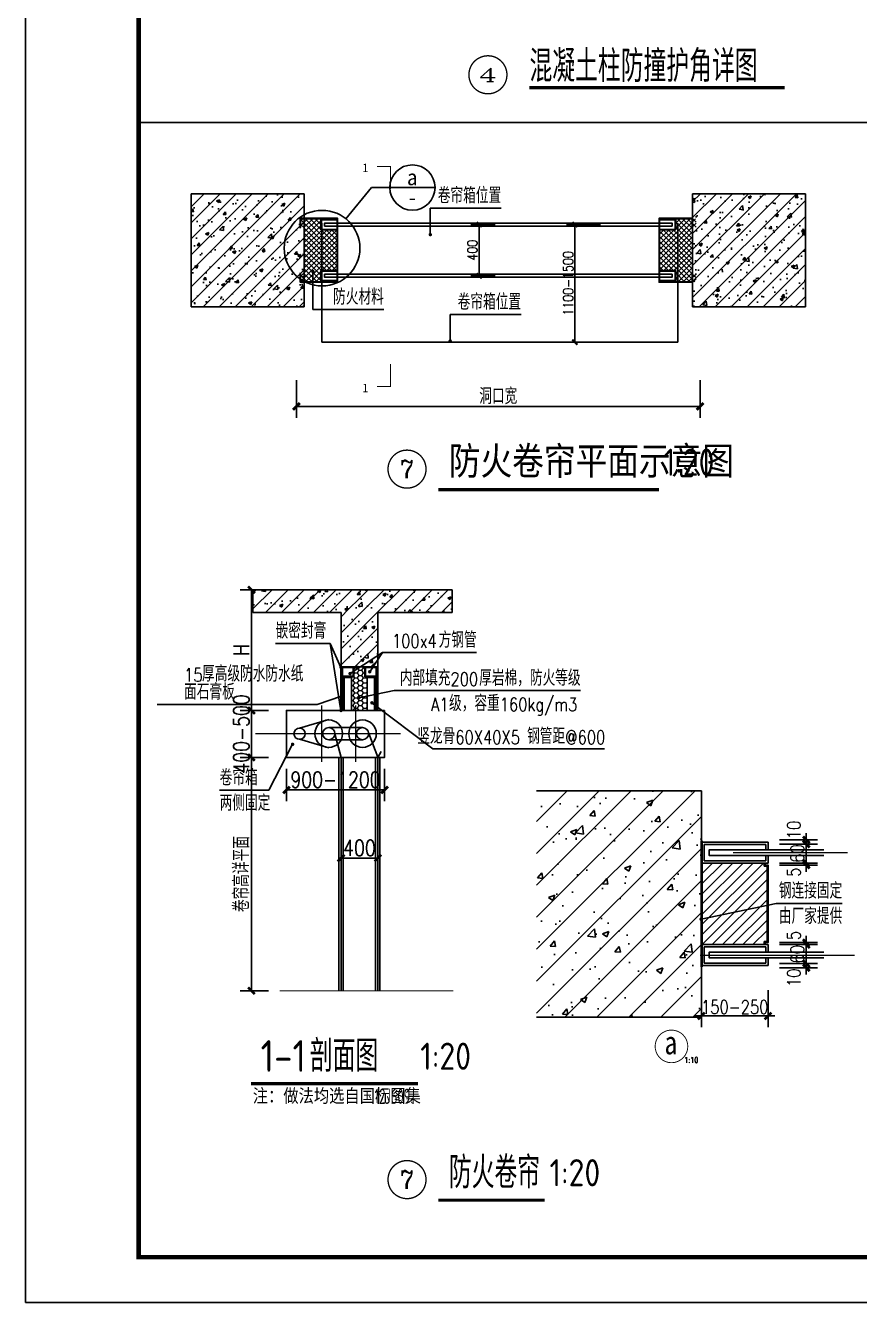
# Paper-space layout '布局1' of a CAD drawing. Extents: x -41982 to 68, y -29634 to 66.
# Drawn here: x -41982 to -32771, y -29634 to -15522 of the extents above; entities that cross this region are included whole.
import ezdxf
from ezdxf.enums import TextEntityAlignment as Align

# ---------------------------------------------------------------- set-up
doc = ezdxf.new("R2010")
doc.units = 0
doc.header["$LTSCALE"] = 1000
doc.linetypes.add('AX-T-D01~05$0$DASH', pattern=[0.35, 0.25, -0.1])
doc.linetypes.add('CENTER', pattern=[2, 1.25, -0.25, 0.25, -0.25])
doc.layers.get('0').update_dxf_attribs({"color": 252})
doc.layers.get('Defpoints').update_dxf_attribs({"color": 252})
for name, color, linetype in [('_0', 252, 'Continuous'), ('A-ANNO-TTLB', 252, 'Continuous'), ('A-STR-CONC-B', 252, 'Continuous'), ('AX-T-D01~05$0$A-Detl-Thin', 252, 'Continuous'), ('AX-T-D01~05$0$DIM_IDEN', 252, 'Continuous'), ('AX-T-D01~05$0$DIM_LEAD', 252, 'Continuous'), ('AX-T-D01~05$0$PUB_DIM', 252, 'Continuous'), ('AX-T-D01~05$0$PUB_HATCH', 252, 'Continuous'), ('AX-T-D01~05$0$Wall', 252, 'Continuous'), ('DIM_IDEN', 252, 'Continuous'), ('DIM_LEAD', 252, 'Continuous'), ('DIM_SYMB', 252, 'Continuous'), ('PUB_TEXT', 252, 'Continuous'), ('S_CL', 252, 'Continuous'), ('WALL', 252, 'Continuous')]:
    doc.layers.add(name, color=color, linetype=linetype)
doc.layers.add('AX-T-D01~05$0$DOTE', color=252, linetype='Continuous', lineweight=9)
doc.styles.add('-宋体', font='', dxfattribs={"width": 0.8})
doc.styles.add('19 图框A1$0$!4#10#$0$Standard', font='gbenor.shx', dxfattribs={"bigfont": 'gbcbig.shx'})
doc.styles.add('_TCH_DIM', font='TSSDENG.shx', dxfattribs={"width": 0.8, "bigfont": 'hztxt.shx'})
doc.styles.add('_TCH_LABEL', font='COMPLEX', dxfattribs={"bigfont": 'GBCBIG'})
doc.styles.add('AX-T-D01~05$0$_TCH_DIM', font='txt.shx', dxfattribs={"width": 0.8, "bigfont": 'hztxt.shx'})
doc.styles.add('AX-T-D01~05$0$_TCH_DIM_T3', font='txt.shx', dxfattribs={"width": 0.8, "bigfont": 'hztxt.shx'})
doc.styles.add('AX-T-D01~05$0$_TCH_LABEL', font='ROMAND', dxfattribs={"width": 0.7, "height": 5, "bigfont": 'JZFZ_CNB'})
doc.styles.add('邻里中心-雨水$0$STANDARD', font='GBENOR', dxfattribs={"bigfont": 'GBCBIG'})
doc.styles.add('黑体', font='simhei.ttf')
doc.styles.get('-宋体').set_extended_font_data('SimSun')
doc.dimstyles.new('AX-T-D01~05$0$_TCH_ARCH-10', dxfattribs={"dimscale": 10, "dimtxt": 2.975, "dimasz": 1.5, "dimexe": 2.5, "dimexo": 2.5, "dimgap": 0.5, "dimtad": 1, "dimdec": 0, "dimzin": 0, "dimdsep": 46, "dimtxsty": 'AX-T-D01~05$0$_TCH_DIM_T3', "dimblk": 'AX-T-D01~05$0$_ArchTick', "dimcen": 0.09, "dimclrt": 7, "dimazin": 2, "dimtfac": 1, "dimtdec": 0, "dimtix": 1, "dimtmove": 2, "dimatfit": 3, "dimfxl": 1, "dimtolj": 1, "dimtzin": 0, "dimarcsym": 0})
doc.dimstyles.new('AX-T-D01~05$0$_TCH_ARCH-15', dxfattribs={"dimscale": 15, "dimtxt": 2.975, "dimasz": 1.5, "dimexe": 2.5, "dimexo": 2.5, "dimgap": 0.5, "dimtad": 1, "dimdec": 0, "dimzin": 0, "dimdsep": 46, "dimtxsty": 'AX-T-D01~05$0$_TCH_DIM_T3', "dimblk": 'AX-T-D01~05$0$_ArchTick', "dimcen": 0.09, "dimclrt": 7, "dimazin": 2, "dimtfac": 1, "dimtdec": 0, "dimtix": 1, "dimtmove": 2, "dimatfit": 3, "dimfxl": 1, "dimtolj": 1, "dimtzin": 0, "dimarcsym": 0})
doc.dimstyles.new('AX-T-D01~05$0$_TCH_ARCH-20', dxfattribs={"dimscale": 20, "dimtxt": 3.5, "dimasz": 1.5, "dimexe": 2.5, "dimexo": 2.5, "dimgap": 0.5, "dimtad": 1, "dimdec": 0, "dimzin": 0, "dimdsep": 46, "dimtxsty": 'AX-T-D01~05$0$_TCH_DIM_T3', "dimblk": 'AX-T-D01~05$0$_ArchTick', "dimcen": 0.09, "dimclrt": 7, "dimazin": 2, "dimtfac": 1, "dimtdec": 0, "dimtix": 1, "dimtmove": 2, "dimatfit": 3, "dimfxl": 1, "dimtolj": 1, "dimtzin": 0, "dimarcsym": 0})
pattern_1 = [(45, (0, 0), (-35.355339, 35.355339), []), (50, (0, 0), (143.45204, -12.55043), [15, -165]), (355, (0, 0), (-27.75027, 150.43843), [12, -132]), (100.4514, (11.95, -1.05), (115.70188, 137.88791), [12.74804, -140.22842]), (46.1842, (0, 40), (213.44821, -33.1038), [22.5, -247.5]), (96.6356, (17.79, 37.24), (186.93254, 194.82357), [19.12206, -210.3426]), (351.1842, (0, 40), (186.9324, 194.82372), [18, -198]), (21, (20, 30), (119.38141, -80.52378), [15, -165]), (326, (20, 30), (48.66307, 145.03001), [12, -132]), (71.4514, (29.95, 23.29), (168.04453, 64.5061), [12.74804, -140.22842]), (37.5, (0, 0), (2.431971, 66.578771), [0, -130.4, 0, -134, 0, -132.5]), (7.5, (0, 0), (52.613907, 78.882342), [0, -76.4, 0, -127.4, 0, -50.5]), (-32.5, (-44.6, 0), (106.764487, -4.510974), [0, -50, 0, -156, 0, -207]), (-42.5, (-64.6, 0), (116.637234, 20.020996), [0, -65, 0, -103.6, 0, -147])]

# ---------------------------------------------------------------- blocks, each defined once
blk = doc.blocks.new('AX-T-D01~05$0$_ArchTick')
at = {"color": 0, "linetype": 'ByBlock', "const_width": 0.4}
blk.add_lwpolyline([(-0.5, -0.5), (0.5, 0.5)], dxfattribs=at)
blk = doc.blocks.new('*D194')
at = {"layer": 'AX-T-D01~05$0$PUB_DIM', "color": 0, "lineweight": -2}
for p, q in [((1342.9, 1130.8), (1235.3, 1130.8)), ((1272.8, 1130.8), (1272.8, 904.6)), ((1342.9, 904.6), (1235.3, 904.6))]:
    blk.add_line(p, q, dxfattribs=at)
at = {"layer": 'Defpoints', "color": 0}
for p in [(1380.4, 1130.8), (1272.8, 904.6), (1380.4, 904.6)]:
    blk.add_point(p, dxfattribs=at)
at = {"layer": 'AX-T-D01~05$0$PUB_DIM', "color": 0, "lineweight": -2, "xscale": 22.5, "yscale": 22.5, "zscale": 22.5}
for p, rotation in [((1272.8, 1130.8), 90), ((1272.8, 904.6), 270)]:
    blk.add_blockref('AX-T-D01~05$0$_ArchTick', p, dxfattribs=dict(at, rotation=rotation))
at = {"layer": 'AX-T-D01~05$0$PUB_DIM', "color": 7, "insert": (1243, 1017.7), "char_height": 44.62, "attachment_point": 5, "rotation": 90, "style": 'AX-T-D01~05$0$_TCH_DIM_T3'}
blk.add_mtext('\\A1;400', dxfattribs=at)
blk = doc.blocks.new('*D195')
at = {"layer": 'AX-T-D01~05$0$PUB_DIM', "color": 0, "lineweight": -2}
for p, q in [((465.4, 442.4), (465.4, 277)), ((2249.1, 442.4), (2249.1, 277)), ((465.4, 327), (2249.1, 327))]:
    blk.add_line(p, q, dxfattribs=at)
at = {"layer": 'Defpoints', "color": 0}
for p in [(465.4, 492.4), (2249.1, 492.4), (2249.1, 327)]:
    blk.add_point(p, dxfattribs=at)
at = {"layer": 'AX-T-D01~05$0$PUB_DIM', "color": 0, "lineweight": -2, "xscale": 30, "yscale": 30, "zscale": 30, "rotation": 180}
blk.add_blockref('AX-T-D01~05$0$_ArchTick', (465.4, 327), dxfattribs=at)
at = {"layer": 'AX-T-D01~05$0$PUB_DIM', "color": 0, "lineweight": -2, "xscale": 30, "yscale": 30, "zscale": 30}
blk.add_blockref('AX-T-D01~05$0$_ArchTick', (2249.1, 327), dxfattribs=at)
at = {"layer": 'AX-T-D01~05$0$PUB_DIM', "color": 7, "insert": (1357.2, 372), "char_height": 70, "attachment_point": 5, "style": 'AX-T-D01~05$0$_TCH_DIM_T3'}
blk.add_mtext('\\A1;洞口宽', dxfattribs=at)
blk = doc.blocks.new('*D196')
at = {"layer": 'AX-T-D01~05$0$PUB_DIM', "color": 0, "lineweight": -2}
for p, q in [((1809.3, 1130.8), (1658.1, 1130.8)), ((1695.6, 1130.8), (1695.6, 611)), ((1809.3, 611), (1658.1, 611))]:
    blk.add_line(p, q, dxfattribs=at)
at = {"layer": 'Defpoints', "color": 0}
for p in [(1846.8, 1130.8), (1695.6, 611), (1846.8, 611)]:
    blk.add_point(p, dxfattribs=at)
at = {"layer": 'AX-T-D01~05$0$PUB_DIM', "color": 0, "lineweight": -2, "xscale": 22.5, "yscale": 22.5, "zscale": 22.5}
for p, rotation in [((1695.6, 1130.8), 90), ((1695.6, 611), 270)]:
    blk.add_blockref('AX-T-D01~05$0$_ArchTick', p, dxfattribs=dict(at, rotation=rotation))
at = {"layer": 'AX-T-D01~05$0$PUB_DIM', "color": 7, "insert": (1665.8, 870.9), "char_height": 44.625, "attachment_point": 5, "rotation": 90, "style": 'AX-T-D01~05$0$_TCH_DIM_T3'}
blk.add_mtext('\\A1;1100-1500', dxfattribs=at)
blk = doc.blocks.new('*D187')
at = {"layer": 'AX-T-D01~05$0$PUB_DIM', "color": 0, "lineweight": -2}
for p, q in [((119373.3, 129971.3), (119373.3, 129889.6)), ((119520.5, 129971.3), (119520.5, 129889.6)), ((119373.3, 129914.6), (119358.3, 129914.6)), ((119520.5, 129914.6), (119373.3, 129914.6)), ((119520.5, 129914.6), (119535.5, 129914.6))]:
    blk.add_line(p, q, dxfattribs=at)
at = {"layer": 'Defpoints', "color": 0}
for p in [(119373.3, 129996.3), (119520.5, 129996.3), (119373.3, 129914.6)]:
    blk.add_point(p, dxfattribs=at)
at = {"layer": 'AX-T-D01~05$0$PUB_DIM', "color": 0, "lineweight": -2, "xscale": 15, "yscale": 15, "zscale": 15}
blk.add_blockref('AX-T-D01~05$0$_ArchTick', (119373.3, 129914.6), dxfattribs=at)
at = {"layer": 'AX-T-D01~05$0$PUB_DIM', "color": 0, "lineweight": -2, "xscale": 15, "yscale": 15, "zscale": 15, "rotation": 180}
blk.add_blockref('AX-T-D01~05$0$_ArchTick', (119520.5, 129914.6), dxfattribs=at)
at = {"layer": 'AX-T-D01~05$0$PUB_DIM', "color": 7, "insert": (119446.9, 129934.5), "char_height": 29.75, "attachment_point": 5, "style": 'AX-T-D01~05$0$_TCH_DIM_T3'}
blk.add_mtext('\\A1;150-250', dxfattribs=at)
blk = doc.blocks.new('*D188')
at = {"layer": 'AX-T-D01~05$0$PUB_DIM', "color": 0, "lineweight": -2}
for p, q in [((119605, 130252.6), (119605, 130267.6)), ((119545.5, 130252.6), (119630, 130252.6)), ((119545.5, 130248), (119630, 130248)), ((119605, 130248), (119605, 130252.6)), ((119605, 130248), (119605, 130233))]:
    blk.add_line(p, q, dxfattribs=at)
at = {"layer": 'Defpoints', "color": 0}
for p in [(119520.5, 130252.6), (119520.5, 130248), (119605, 130252.6)]:
    blk.add_point(p, dxfattribs=at)
at = {"layer": 'AX-T-D01~05$0$PUB_DIM', "color": 0, "lineweight": -2, "xscale": 15, "yscale": 15, "zscale": 15}
for p, rotation in [((119605, 130252.6), 270), ((119605, 130248), 90)]:
    blk.add_blockref('AX-T-D01~05$0$_ArchTick', p, dxfattribs=dict(at, rotation=rotation))
at = {"layer": 'AX-T-D01~05$0$PUB_DIM', "color": 7, "insert": (119577.5, 130232.4), "char_height": 29.75, "attachment_point": 5, "rotation": 90, "style": 'AX-T-D01~05$0$_TCH_DIM_T3'}
blk.add_mtext('\\A1;5', dxfattribs=at)
blk = doc.blocks.new('*D189')
at = {"layer": 'AX-T-D01~05$0$PUB_DIM', "color": 0, "lineweight": -2}
for p, q in [((119545.5, 130294.5), (119630, 130294.5)), ((119605, 130294.5), (119605, 130309.5)), ((119605, 130252.6), (119605, 130294.5)), ((119545.5, 130252.6), (119630, 130252.6)), ((119605, 130252.6), (119605, 130237.6))]:
    blk.add_line(p, q, dxfattribs=at)
at = {"layer": 'Defpoints', "color": 0}
for p in [(119520.5, 130294.5), (119605, 130294.5), (119520.5, 130252.6)]:
    blk.add_point(p, dxfattribs=at)
at = {"layer": 'AX-T-D01~05$0$PUB_DIM', "color": 0, "lineweight": -2, "xscale": 15, "yscale": 15, "zscale": 15}
for p, rotation in [((119605, 130294.5), 270), ((119605, 130252.6), 90)]:
    blk.add_blockref('AX-T-D01~05$0$_ArchTick', p, dxfattribs=dict(at, rotation=rotation))
at = {"layer": 'AX-T-D01~05$0$PUB_DIM', "color": 7, "insert": (119585.1, 130273.6), "char_height": 29.75, "attachment_point": 5, "rotation": 90, "style": 'AX-T-D01~05$0$_TCH_DIM_T3'}
blk.add_mtext('\\A1;60', dxfattribs=at)
blk = doc.blocks.new('*D190')
at = {"layer": 'AX-T-D01~05$0$PUB_DIM', "color": 0, "lineweight": -2}
for p, q in [((119605, 130303.9), (119605, 130318.9)), ((119545.5, 130303.9), (119630, 130303.9)), ((119545.5, 130294.5), (119630, 130294.5)), ((119605, 130294.5), (119605, 130303.9)), ((119605, 130294.5), (119605, 130279.5))]:
    blk.add_line(p, q, dxfattribs=at)
at = {"layer": 'Defpoints', "color": 0}
for p in [(119520.5, 130303.9), (119520.5, 130294.5), (119605, 130303.9)]:
    blk.add_point(p, dxfattribs=at)
at = {"layer": 'AX-T-D01~05$0$PUB_DIM', "color": 0, "lineweight": -2, "xscale": 15, "yscale": 15, "zscale": 15}
for p, rotation in [((119605, 130303.9), 270), ((119605, 130294.5), 90)]:
    blk.add_blockref('AX-T-D01~05$0$_ArchTick', p, dxfattribs=dict(at, rotation=rotation))
at = {"layer": 'AX-T-D01~05$0$PUB_DIM', "color": 7, "insert": (119577.5, 130325.9), "char_height": 29.75, "attachment_point": 5, "rotation": 90, "style": 'AX-T-D01~05$0$_TCH_DIM_T3'}
blk.add_mtext('\\A1;10', dxfattribs=at)
blk = doc.blocks.new('*D191')
at = {"layer": 'AX-T-D01~05$0$PUB_DIM', "color": 0, "lineweight": -2}
for p, q in [((119605, 130076.9), (119605, 130091.9)), ((119545.5, 130076.9), (119630, 130076.9)), ((119545.5, 130072.3), (119630, 130072.3)), ((119605, 130076.9), (119605, 130072.3)), ((119605, 130072.3), (119605, 130057.3))]:
    blk.add_line(p, q, dxfattribs=at)
at = {"layer": 'Defpoints', "color": 0}
for p in [(119520.5, 130076.9), (119520.5, 130072.3), (119605, 130072.3)]:
    blk.add_point(p, dxfattribs=at)
at = {"layer": 'AX-T-D01~05$0$PUB_DIM', "color": 0, "lineweight": -2, "xscale": 15, "yscale": 15, "zscale": 15}
for p, rotation in [((119605, 130076.9), 270), ((119605, 130072.3), 90)]:
    blk.add_blockref('AX-T-D01~05$0$_ArchTick', p, dxfattribs=dict(at, rotation=rotation))
at = {"layer": 'AX-T-D01~05$0$PUB_DIM', "color": 7, "insert": (119577.5, 130092.5), "char_height": 29.75, "attachment_point": 5, "rotation": 90, "style": 'AX-T-D01~05$0$_TCH_DIM_T3'}
blk.add_mtext('\\A1;5', dxfattribs=at)
blk = doc.blocks.new('*D192')
at = {"layer": 'AX-T-D01~05$0$PUB_DIM', "color": 0, "lineweight": -2}
for p, q in [((119605, 130072.3), (119605, 130087.3)), ((119545.5, 130072.3), (119630, 130072.3)), ((119605, 130072.3), (119605, 130030.4)), ((119545.5, 130030.4), (119630, 130030.4)), ((119605, 130030.4), (119605, 130015.4))]:
    blk.add_line(p, q, dxfattribs=at)
at = {"layer": 'Defpoints', "color": 0}
for p in [(119520.5, 130072.3), (119520.5, 130030.4), (119605, 130030.4)]:
    blk.add_point(p, dxfattribs=at)
at = {"layer": 'AX-T-D01~05$0$PUB_DIM', "color": 0, "lineweight": -2, "xscale": 15, "yscale": 15, "zscale": 15}
for p, rotation in [((119605, 130072.3), 270), ((119605, 130030.4), 90)]:
    blk.add_blockref('AX-T-D01~05$0$_ArchTick', p, dxfattribs=dict(at, rotation=rotation))
at = {"layer": 'AX-T-D01~05$0$PUB_DIM', "color": 7, "insert": (119585.1, 130051.3), "char_height": 29.75, "attachment_point": 5, "rotation": 90, "style": 'AX-T-D01~05$0$_TCH_DIM_T3'}
blk.add_mtext('\\A1;60', dxfattribs=at)
blk = doc.blocks.new('*D193')
at = {"layer": 'AX-T-D01~05$0$PUB_DIM', "color": 0, "lineweight": -2}
for p, q in [((119545.5, 130030.4), (119630, 130030.4)), ((119605, 130030.4), (119605, 130045.4)), ((119605, 130030.4), (119605, 130021)), ((119545.5, 130021), (119630, 130021)), ((119605, 130021), (119605, 130006))]:
    blk.add_line(p, q, dxfattribs=at)
at = {"layer": 'Defpoints', "color": 0}
for p in [(119520.5, 130030.4), (119520.5, 130021), (119605, 130021)]:
    blk.add_point(p, dxfattribs=at)
at = {"layer": 'AX-T-D01~05$0$PUB_DIM', "color": 0, "lineweight": -2, "xscale": 15, "yscale": 15, "zscale": 15}
for p, rotation in [((119605, 130030.4), 270), ((119605, 130021), 90)]:
    blk.add_blockref('AX-T-D01~05$0$_ArchTick', p, dxfattribs=dict(at, rotation=rotation))
at = {"layer": 'AX-T-D01~05$0$PUB_DIM', "color": 7, "insert": (119577.5, 129999), "char_height": 29.75, "attachment_point": 5, "rotation": 90, "style": 'AX-T-D01~05$0$_TCH_DIM_T3'}
blk.add_mtext('\\A1;10', dxfattribs=at)
blk = doc.blocks.new('*D197')
at = {"layer": 'AX-T-D01~05$0$PUB_DIM', "color": 0, "lineweight": -2}
for p, q in [((612, 1537.1), (612, 1393)), ((1045.3, 1537.1), (1045.3, 1393)), ((612, 1443), (1045.3, 1443))]:
    blk.add_line(p, q, dxfattribs=at)
at = {"layer": 'Defpoints', "color": 0}
for p in [(612, 1587.1), (1045.3, 1587.1), (1045.3, 1443)]:
    blk.add_point(p, dxfattribs=at)
at = {"layer": 'AX-T-D01~05$0$PUB_DIM', "color": 0, "lineweight": -2, "xscale": 30, "yscale": 30, "zscale": 30, "rotation": 180}
blk.add_blockref('AX-T-D01~05$0$_ArchTick', (612, 1443), dxfattribs=at)
at = {"layer": 'AX-T-D01~05$0$PUB_DIM', "color": 0, "lineweight": -2, "xscale": 30, "yscale": 30, "zscale": 30}
blk.add_blockref('AX-T-D01~05$0$_ArchTick', (1045.3, 1443), dxfattribs=at)
at = {"layer": 'AX-T-D01~05$0$PUB_DIM', "color": 7, "insert": (828.6, 1488), "char_height": 70, "attachment_point": 5, "style": 'AX-T-D01~05$0$_TCH_DIM_T3'}
blk.add_mtext('\\A1;900-1200', dxfattribs=at)
blk = doc.blocks.new('*D198')
at = {"layer": 'AX-T-D01~05$0$PUB_DIM', "color": 0, "lineweight": -2}
for p, q in [((853.2, 1225.6), (853.2, 1091.9)), ((1015.8, 1225.6), (1015.8, 1091.9)), ((853.2, 1141.9), (1015.8, 1141.9))]:
    blk.add_line(p, q, dxfattribs=at)
at = {"layer": 'Defpoints', "color": 0}
for p in [(853.2, 1275.6), (1015.8, 1275.6), (1015.8, 1141.9)]:
    blk.add_point(p, dxfattribs=at)
at = {"layer": 'AX-T-D01~05$0$PUB_DIM', "color": 0, "lineweight": -2, "xscale": 30, "yscale": 30, "zscale": 30, "rotation": 180}
blk.add_blockref('AX-T-D01~05$0$_ArchTick', (853.2, 1141.9), dxfattribs=at)
at = {"layer": 'AX-T-D01~05$0$PUB_DIM', "color": 0, "lineweight": -2, "xscale": 30, "yscale": 30, "zscale": 30}
blk.add_blockref('AX-T-D01~05$0$_ArchTick', (1015.8, 1141.9), dxfattribs=at)
at = {"layer": 'AX-T-D01~05$0$PUB_DIM', "color": 7, "insert": (934.5, 1186.9), "char_height": 70, "attachment_point": 5, "style": 'AX-T-D01~05$0$_TCH_DIM_T3'}
blk.add_mtext('\\A1;400', dxfattribs=at)
blk = doc.blocks.new('*D199')
at = {"layer": 'AX-T-D01~05$0$PUB_DIM', "color": 0, "lineweight": -2}
for p, q in [((531.8, 1587.1), (407.2, 1587.1)), ((457.2, 555.5), (457.2, 1587.1)), ((531.8, 555.5), (407.2, 555.5))]:
    blk.add_line(p, q, dxfattribs=at)
at = {"layer": 'Defpoints', "color": 0}
for p in [(457.2, 1587.1), (581.8, 1587.1), (581.8, 555.5)]:
    blk.add_point(p, dxfattribs=at)
at = {"layer": 'AX-T-D01~05$0$PUB_DIM', "color": 0, "lineweight": -2, "xscale": 30, "yscale": 30, "zscale": 30}
for p, rotation in [((457.2, 1587.1), 90.00000000015477), ((457.2, 555.5), 270.0000000001548)]:
    blk.add_blockref('AX-T-D01~05$0$_ArchTick', p, dxfattribs=dict(at, rotation=rotation))
at = {"layer": 'AX-T-D01~05$0$PUB_DIM', "color": 7, "insert": (412.2, 1071.3), "char_height": 70, "attachment_point": 5, "rotation": 90, "style": 'AX-T-D01~05$0$_TCH_DIM_T3'}
blk.add_mtext('\\A1;卷帘高详平面', dxfattribs=at)
blk = doc.blocks.new('*D200')
at = {"layer": 'AX-T-D01~05$0$PUB_DIM', "color": 0, "lineweight": -2}
for p, q in [((457.2, 1794.5), (457.2, 1824.5)), ((531.8, 1794.5), (407.2, 1794.5)), ((457.2, 1587.1), (457.2, 1794.5)), ((531.8, 1587.1), (407.2, 1587.1)), ((457.2, 1587.1), (457.2, 1557.1))]:
    blk.add_line(p, q, dxfattribs=at)
at = {"layer": 'Defpoints', "color": 0}
for p in [(457.2, 1794.5), (581.8, 1794.5), (581.8, 1587.1)]:
    blk.add_point(p, dxfattribs=at)
at = {"layer": 'AX-T-D01~05$0$PUB_DIM', "color": 0, "lineweight": -2, "xscale": 30, "yscale": 30, "zscale": 30}
for p, rotation in [((457.2, 1794.5), 270.0000000001548), ((457.2, 1587.1), 90.00000000015477)]:
    blk.add_blockref('AX-T-D01~05$0$_ArchTick', p, dxfattribs=dict(at, rotation=rotation))
at = {"layer": 'AX-T-D01~05$0$PUB_DIM', "color": 7, "insert": (412.2, 1690.8), "char_height": 70, "attachment_point": 5, "rotation": 90, "style": 'AX-T-D01~05$0$_TCH_DIM_T3'}
blk.add_mtext('\\A1;400-500', dxfattribs=at)
blk = doc.blocks.new('*D201')
at = {"layer": 'AX-T-D01~05$0$PUB_DIM', "color": 0, "lineweight": -2}
for p, q in [((531.8, 2328.1), (407.2, 2328.1)), ((457.2, 1794.5), (457.2, 2328.1)), ((531.8, 1794.5), (407.2, 1794.5))]:
    blk.add_line(p, q, dxfattribs=at)
at = {"layer": 'Defpoints', "color": 0}
for p in [(457.2, 2328.1), (581.8, 2328.1), (581.8, 1794.5)]:
    blk.add_point(p, dxfattribs=at)
at = {"layer": 'AX-T-D01~05$0$PUB_DIM', "color": 0, "lineweight": -2, "xscale": 30, "yscale": 30, "zscale": 30}
for p, rotation in [((457.2, 2328.1), 90.00000000015477), ((457.2, 1794.5), 270.0000000001548)]:
    blk.add_blockref('AX-T-D01~05$0$_ArchTick', p, dxfattribs=dict(at, rotation=rotation))
at = {"layer": 'AX-T-D01~05$0$PUB_DIM', "color": 7, "insert": (412.2, 2061.3), "char_height": 70, "attachment_point": 5, "rotation": 90, "style": 'AX-T-D01~05$0$_TCH_DIM_T3'}
blk.add_mtext('\\A1;H', dxfattribs=at)
blk = doc.blocks.new('A$C51773290')
at = {"layer": 'AX-T-D01~05$0$DIM_LEAD'}
for points in [[(1064.9, 1086.4, 1), (1048.9, 1086.4, 1)], [(546.2, 923.2, 1), (530.2, 923.2, 1)], [(1152.8, 616.1, 1), (1136.8, 616.1, 1)]]:
    blk.add_hatch(color=256, dxfattribs=at).paths.add_polyline_path(points, flags=17)
at = {"layer": 'AX-T-D01~05$0$PUB_HATCH'}
h = blk.add_hatch(dxfattribs=at)
h.set_pattern_fill('钢筋混凝土', color=256, scale=20, style=0)
h.set_pattern_definition(pattern_1)
h.paths.add_polyline_path([(500, 767.5), (500, 1267.5), (0, 1267.5), (0, 767.5)], flags=17)
h = blk.add_hatch(dxfattribs=at)
h.set_pattern_fill('钢筋混凝土', color=256, scale=20, style=0)
h.set_pattern_definition(pattern_1)
h.paths.add_polyline_path([(2715.1, 767.5), (2715.1, 1267.5), (2215.1, 1267.5), (2215.1, 767.5)], flags=17)
h = blk.add_hatch(dxfattribs=at)
h.set_pattern_fill('ANSI37', color=256, scale=10)
h.set_pattern_definition([(45, (-118117.987, -130333.98), (-11.2253202, 11.2253202), []), (135, (-118117.987, -130333.98), (-11.2253202, -11.2253202), [])])
h.paths.add_polyline_path([(645.2, 1107.9), (573.8, 1107.9), (573.8, 1153.8), (645.2, 1153.8), (645.2, 1156.7), (484.1, 1156.7), (484.1, 1117.5), (500, 1117.5), (500, 917.5), (484.1, 917.5), (484.1, 878.2), (645.2, 878.2), (645.2, 881.6), (573.8, 881.6), (573.8, 927.6), (645.2, 927.6)])
h = blk.add_hatch(dxfattribs=at)
h.set_pattern_fill('ANSI37', color=256, scale=10)
h.set_pattern_definition([(45, (-118156.23, -130333.98), (-11.2253202, 11.2253202), []), (135, (-118156.23, -130333.98), (-11.2253202, -11.2253202), [])])
h.paths.add_polyline_path([(2069.8, 927.6), (2141.3, 927.6), (2141.3, 878.2), (2231, 878.2), (2231, 917.5), (2215.1, 917.5), (2215.1, 1117.5), (2231, 1117.5), (2231, 1156.7), (2141.3, 1156.7), (2141.3, 1107.9), (2069.8, 1107.9)])
at = {"const_width": 5}
for points in [[(880.9, 1287.9), (880.9, 1387.9), (820.9, 1387.9)], [(820.9, 414.8), (880.9, 414.8), (880.9, 514.8)]]:
    blk.add_lwpolyline(points, dxfattribs=at)
at = {"layer": 'A-STR-CONC-B'}
for p, q in [((500, 1267.5), (0, 1267.5)), ((0, 767.5), (0, 1267.5)), ((500, 767.5), (500, 1267.5)), ((2715.1, 1267.5), (2215.1, 1267.5)), ((2215.1, 767.5), (2215.1, 1267.5)), ((2715.1, 767.5), (2715.1, 1267.5)), ((500, 767.5), (0, 767.5)), ((2715.1, 767.5), (2215.1, 767.5))]:
    blk.add_line(p, q, dxfattribs=at)
at = {"layer": 'AX-T-D01~05$0$A-Detl-Thin', "elevation": -50}
for points in [[(482.1, 917.5), (482.1, 876.2), (647.2, 876.2), (647.2, 1158.7), (482.1, 1158.7), (482.1, 1117.5)], [(484.1, 917.5), (484.1, 878.2), (645.2, 878.2), (645.2, 1156.7), (484.1, 1156.7), (484.1, 1117.5)], [(647.2, 1137.3), (647.2, 1153.8), (573.8, 1153.8), (573.8, 1107.9), (647.2, 1107.9), (647.2, 1124.4)], [(645.2, 1137.3), (645.2, 1151.8), (575.8, 1151.8), (575.8, 1109.9), (645.2, 1109.9), (645.2, 1124.4)], [(1376.7, 1124.4), (589.6, 1124.4), (589.6, 1137.3), (1376.7, 1137.3)], [(1376.7, 1124.4), (2125.4, 1124.4), (2125.4, 1137.3), (1376.7, 1137.3)], [(2215.5, 917.5), (2215.5, 876.2), (2067.8, 876.2), (2067.8, 1158.7), (2215.5, 1158.7), (2215.5, 1117.5)], [(2067.8, 1137.3), (2067.8, 1153.8), (2141.3, 1153.8), (2141.3, 1107.9), (2067.8, 1107.9), (2067.8, 1124.4)], [(2213.5, 917.5), (2213.5, 878.2), (2069.8, 878.2), (2069.8, 1156.7), (2213.5, 1156.7), (2213.5, 1117.5)], [(2069.8, 1137.3), (2069.8, 1151.8), (2139.3, 1151.8), (2139.3, 1109.9), (2069.8, 1109.9), (2069.8, 1124.4)], [(647.2, 911.1), (647.2, 927.6), (573.8, 927.6), (573.8, 881.6), (647.2, 881.6), (647.2, 898.1)], [(645.2, 911.1), (645.2, 925.6), (575.8, 925.6), (575.8, 883.6), (645.2, 883.6), (645.2, 898.1)], [(1376.7, 898.1), (589.6, 898.1), (589.6, 911.1), (1376.7, 911.1)], [(1376.7, 898.1), (2125.4, 898.1), (2125.4, 911.1), (1376.7, 911.1)], [(2067.8, 911.1), (2067.8, 927.6), (2141.3, 927.6), (2141.3, 881.6), (2067.8, 881.6), (2067.8, 898.1)], [(2069.8, 911.1), (2069.8, 925.6), (2139.3, 925.6), (2139.3, 883.6), (2069.8, 883.6), (2069.8, 898.1)]]:
    blk.add_lwpolyline(points, dxfattribs=at)
at = {"layer": 'AX-T-D01~05$0$A-Detl-Thin', "linetype": 'AX-T-D01~05$0$DASH', "ltscale": 50, "elevation": -50}
blk.add_lwpolyline([(2151, 1137.5), (2151, 611), (577.6, 611), (577.6, 1137.5)], dxfattribs=at)
at = {"layer": 'AX-T-D01~05$0$DIM_IDEN'}
for p, q in [((684.1, 1156.3), (796.8, 1294.8)), ((796.8, 1294.8), (878, 1294.8)), ((1078, 1294.8), (878, 1294.8))]:
    blk.add_line(p, q, dxfattribs=at)
for centre, radius in [((978, 1294.8), 100), ((578.6, 1026.7), 167.1)]:
    blk.add_circle(centre, radius, dxfattribs=at)
at = {"layer": 'AX-T-D01~05$0$DIM_LEAD'}
for p, q in [((1056.9, 1203.6), (1370, 1203.6)), ((1056.9, 1086.4), (1056.9, 1203.6)), ((538.2, 923.2), (538.2, 755.6)), ((538.2, 755.6), (851.3, 755.6)), ((1144.8, 733.3), (1458, 733.3)), ((1144.8, 616.1), (1144.8, 733.3))]:
    blk.add_line(p, q, dxfattribs=at)
at = {"color": 7, "style": '黑体'}
for p in [(756.9, 1362.9), (757.2, 389.8)]:
    blk.add_text('1', height=38.2, dxfattribs=at).set_placement(p)
at = {"layer": 'AX-T-D01~05$0$DIM_IDEN', "color": 7, "style": '黑体'}
blk.add_text('a', height=69.3, dxfattribs=at).set_placement((953.4, 1304.9))
blk.add_text('-', height=60, dxfattribs=at).set_placement((978, 1249.8), align=Align.MIDDLE_CENTER)
at = {"layer": 'AX-T-D01~05$0$DIM_LEAD', "color": 7, "style": 'AX-T-D01~05$0$_TCH_DIM', "width": 0.8}
for s, p in [('卷帘箱位置', (1090, 1224.6)), ('防火材料', (627.3, 776.6)), ('卷帘箱位置', (1178, 754.3))]:
    blk.add_text(s, height=70, dxfattribs=at).set_placement(p)
at = {"layer": 'AX-T-D01~05$0$PUB_DIM'}
for p1, p2, distance, text, dimstyle, picture, middle in [((1380.4, 1130.8), (1380.4, 904.6), -107.6, '400', 'AX-T-D01~05$0$_TCH_ARCH-15', '*D194', (1243, 1017.7)), ((1846.8, 1130.8), (1846.8, 611), -151.2, '1100-1500', 'AX-T-D01~05$0$_TCH_ARCH-15', '*D196', (1665.8, 870.9)), ((465.4, 492.4), (2249.1, 492.4), -165.4, '洞口宽', 'AX-T-D01~05$0$_TCH_ARCH-20', '*D195', (1357.2, 372))]:
    dim = blk.add_aligned_dim(p1=p1, p2=p2, distance=distance, text=text, dimstyle=dimstyle, dxfattribs=at)
    dim.commit()
    dim.dimension.update_dxf_attribs({"geometry": picture, "text_midpoint": middle})
blk = doc.blocks.new('AX-T-D01~05$0$byrncqe')
at = {"layer": 'AX-T-D01~05$0$DIM_LEAD'}
blk.add_hatch(color=256, dxfattribs=at).paths.add_polyline_path([(119376.7, 130128.6, 1), (119368.7, 130128.6, 1)], flags=17)
at = {"layer": 'AX-T-D01~05$0$PUB_HATCH'}
h = blk.add_hatch(dxfattribs=at)
h.set_pattern_fill('钢筋混凝土', color=256, scale=20, style=0)
h.set_pattern_definition(pattern_1)
h.paths.add_polyline_path([(119009.1, 130412.2), (119009.1, 129912.2), (119373.3, 129912.2), (119373.3, 130412.2)], flags=17)
h = blk.add_hatch(dxfattribs=at)
h.set_pattern_fill('ANSI31', color=256, scale=10)
h.set_pattern_definition([(45, (82493.867, 129632.663), (-11.22532, 11.22532), [])])
h.paths.add_polyline_path([(119518.5, 130252.6), (119373.3, 130252.6), (119373.3, 130072.3), (119518.5, 130072.3)])
blk.add_lwpolyline([(119373.3, 130037.2), (119373.3, 130287.2)])
at = {"layer": 'A-STR-CONC-B'}
for p, q in [((119009.1, 130412.2), (119373.3, 130412.2)), ((119009.1, 129912.2), (119373.3, 129912.2))]:
    blk.add_line(p, q, dxfattribs=at)
at = {"layer": 'AX-T-D01~05$0$A-Detl-Thin'}
for p, q in [((119372.7, 130022.9), (119372.7, 130301.5)), ((119374.7, 130022.9), (119374.7, 130301.5))]:
    blk.add_line(p, q, dxfattribs=at)
for points in [[(119520.5, 130282), (119520.5, 130298.5), (119374.7, 130298.5), (119374.7, 130252.6), (119520.5, 130252.6), (119520.5, 130269.1)], [(119515.5, 130282), (119515.5, 130293.5), (119379.7, 130293.5), (119379.7, 130257.6), (119515.5, 130257.6), (119515.5, 130269.1)], [(119643.4, 130269.1), (119390.5, 130269.1), (119390.5, 130282), (119643.4, 130282)], [(119512, 130072.3), (119512, 130078.9), (119518.5, 130078.9), (119518.5, 130246), (119512, 130246), (119512, 130252.6)], [(119514, 130252.6), (119514, 130248), (119520.5, 130248), (119520.5, 130076.9), (119514, 130076.9), (119514, 130072.3)], [(119520.5, 130055.8), (119520.5, 130072.3), (119374.7, 130072.3), (119374.7, 130026.4), (119520.5, 130026.4), (119520.5, 130042.9)], [(119515.5, 130055.8), (119515.5, 130067.3), (119379.7, 130067.3), (119379.7, 130031.4), (119515.5, 130031.4), (119515.5, 130042.9)], [(119643.4, 130042.9), (119390.5, 130042.9), (119390.5, 130055.8), (119643.4, 130055.8)]]:
    blk.add_lwpolyline(points, dxfattribs=at)
at = {"layer": 'AX-T-D01~05$0$DIM_LEAD'}
for p, q in [((119372.7, 130128.6), (119538.7, 130163.5)), ((119538.7, 130163.5), (119684.4, 130163.5))]:
    blk.add_line(p, q, dxfattribs=at)
at = {"layer": 'AX-T-D01~05$0$DOTE'}
for p, q in [((119443.6, 130275.6), (119695.9, 130275.6)), ((119370.9, 130049.3), (119711.7, 130049.3))]:
    blk.add_line(p, q, dxfattribs=at)
at = {"layer": 'AX-T-D01~05$0$DIM_LEAD', "color": 7, "style": 'AX-T-D01~05$0$_TCH_DIM', "width": 0.8}
for s, p in [('钢连接固定', (119544.4, 130174)), ('由厂家提供', (119544.4, 130118))]:
    blk.add_text(s, height=35, dxfattribs=at).set_placement(p)
at = {"layer": 'AX-T-D01~05$0$PUB_DIM'}
for base, p1, p2, angle, picture, middle in [((119605, 130303.9), (119520.5, 130294.5), (119520.5, 130303.9), 90, '*D190', (119577.5, 130325.9)), ((119605, 130021), (119520.5, 130030.4), (119520.5, 130021), 270, '*D193', (119577.5, 129999))]:
    dim = blk.add_linear_dim(base=base, p1=p1, p2=p2, angle=angle, text='10', dimstyle='AX-T-D01~05$0$_TCH_ARCH-10', dxfattribs=at)
    dim.commit()
    dim.dimension.update_dxf_attribs({"geometry": picture, "text_midpoint": middle, "dimtype": 161})
for p1, p2, distance, text, picture, middle in [((119520.5, 130252.6), (119520.5, 130294.5), -84.5, '60', '*D189', (119585.1, 130273.6)), ((119520.5, 130072.3), (119520.5, 130030.4), 84.5, '60', '*D192', (119585.1, 130051.3)), ((119520.5, 129996.3), (119373.3, 129996.3), 81.7, '150-250', '*D187', (119446.9, 129934.5))]:
    dim = blk.add_aligned_dim(p1=p1, p2=p2, distance=distance, text=text, dimstyle='AX-T-D01~05$0$_TCH_ARCH-10', dxfattribs=at)
    dim.commit()
    dim.dimension.update_dxf_attribs({"geometry": picture, "text_midpoint": middle})
for base, p1, p2, angle, picture, middle in [((119605, 130252.6), (119520.5, 130248), (119520.5, 130252.6), 90, '*D188', (119577.5, 130232.4)), ((119605, 130072.3), (119520.5, 130076.9), (119520.5, 130072.3), 270, '*D191', (119577.5, 130092.5))]:
    dim = blk.add_linear_dim(base=base, p1=p1, p2=p2, angle=angle, dimstyle='AX-T-D01~05$0$_TCH_ARCH-10', dxfattribs=at)
    dim.commit()
    dim.dimension.update_dxf_attribs({"geometry": picture, "text_midpoint": middle, "dimtype": 161})
blk = doc.blocks.new('A$C51495271')
h = blk.add_hatch()
h.set_pattern_fill('CROSS', color=256, scale=1.61596)
h.set_pattern_definition([(0, (-6680.398, -6255.5452), (2.5653365, 2.5653365), [1.2826682, -3.8480048]), (90, (-6679.7567, -6256.1866), (-2.5653365, 2.5653365), [1.2826682, -3.8480048])])
edge = h.paths.add_edge_path()
edge.add_line((852.8, 1987.1), (852.8, 1878.6))
edge.add_line((857.7, 1987.1), (857.7, 1878.6))
edge.add_line((852.8, 1878.6), (852.8, 1794.5))
edge.add_line((857.7, 1878.6), (857.7, 1794.5))
h = blk.add_hatch()
h.set_pattern_fill('CROSS', color=256, scale=1.61596)
h.set_pattern_definition([(0, (-6522.8978, -6255.5452), (2.5653365, 2.5653365), [1.2826682, -3.8480048]), (90, (-6522.2564, -6256.1866), (-2.5653365, 2.5653365), [1.2826682, -3.8480048])])
edge = h.paths.add_edge_path()
edge.add_line((1010.3, 1987.1), (1010.3, 1878.6))
edge.add_line((1015.2, 1987.1), (1015.2, 1878.6))
edge.add_line((1010.3, 1878.6), (1010.3, 1794.5))
edge.add_line((1015.2, 1878.6), (1015.2, 1794.5))
at = {"layer": 'AX-T-D01~05$0$DIM_LEAD'}
for points in [[(860.8, 1985.1, 1), (844.8, 1985.1, 1)], [(900.9, 1957.7, 1), (884.9, 1957.7, 1)], [(988, 1965.6, 1), (972, 1965.6, 1)], [(939.3, 1850.2, 1), (923.3, 1850.2, 1)], [(997.4, 1828.3, 1), (981.4, 1828.3, 1)], [(860.8, 1794.5, 1), (844.8, 1794.5, 1)], [(646.9, 1644.8, 1), (630.9, 1644.8, 1)]]:
    blk.add_hatch(color=256, dxfattribs=at).paths.add_polyline_path(points, flags=17)
at = {"layer": 'AX-T-D01~05$0$PUB_HATCH'}
h = blk.add_hatch(dxfattribs=at)
h.set_pattern_fill('钢筋混凝土', color=256, scale=20, style=0)
h.set_pattern_definition(pattern_1)
h.paths.add_polyline_path([(463.9, 2328.1), (463.9, 2228.1), (853.2, 2228.1), (934.2, 2261.5), (934.2, 2328.1)], flags=17)
h = blk.add_hatch(dxfattribs=at)
h.set_pattern_fill('钢筋混凝土', color=256, scale=20, style=0)
h.set_pattern_definition(pattern_1)
h.paths.add_polyline_path([(1344.1, 2228.1), (1344.1, 2328.1), (934.2, 2328.1), (934.2, 2261.5), (1015.2, 2228.1)], flags=17)
h = blk.add_hatch(dxfattribs=at)
h.set_pattern_fill('钢筋混凝土', color=256, scale=20, style=0)
h.set_pattern_definition(pattern_1)
h.paths.add_polyline_path([(934.2, 2261.5), (853.2, 2228.1), (853.2, 1987.1), (1015.2, 1987.1), (1015.2, 2228.1)], flags=17)
at = {"layer": 'S_CL', "linetype": 'CENTER', "lineweight": 0}
h = blk.add_hatch(dxfattribs=at)
h.set_pattern_fill('HONEY', color=0, scale=4.0399)
h.set_pattern_definition([(0, (-26747.789, 159608.203), (19.24002375, 11.10823284), [12.8266825, -25.653365]), (120, (-26747.789, 159608.203), (-19.2400237, 11.1082329), [12.8266825, -25.653365]), (60, (-26747.789, 159608.203), (4e-08, 22.21646576), [-25.653365, 12.8266825])])
h.paths.add_polyline_path([(968.3, 1878.6), (968.3, 1928.7), (909.4, 1951.4), (909.4, 1943.4), (899.7, 1943.4), (899.7, 1940.1), (899.7, 1878.6), (899.7, 1794.5), (968.3, 1794.5)])
h.paths.add_polyline_path([(958.6, 1987.1), (909.4, 1987.1), (909.4, 1951.4), (968.3, 1928.7), (968.3, 1943.4), (958.6, 1943.4)])
for p, q in [((852.8, 1987.1), (852.8, 1878.6)), ((857.7, 1987.1), (857.7, 1878.6)), ((1010.3, 1987.1), (1010.3, 1878.6)), ((1015.2, 1987.1), (1015.2, 1878.6)), ((860.9, 1943.4), (860.9, 1878.6)), ((867.4, 1943.4), (867.4, 1878.6)), ((867.4, 1943.4), (899.7, 1943.4)), ((899.7, 1943.4), (899.7, 1878.6)), ((968.3, 1943.4), (968.3, 1878.6)), ((1000.6, 1943.4), (1000.6, 1878.6)), ((1007.1, 1943.4), (1007.1, 1878.6)), ((852.8, 1878.6), (852.8, 1794.5)), ((857.7, 1878.6), (857.7, 1794.5)), ((860.9, 1878.6), (860.9, 1794.5)), ((867.4, 1878.6), (867.4, 1794.5)), ((899.7, 1878.6), (899.7, 1794.5)), ((968.3, 1878.6), (968.3, 1794.5)), ((1000.6, 1878.6), (1000.6, 1794.5)), ((1007.1, 1878.6), (1007.1, 1794.5)), ((1010.3, 1878.6), (1010.3, 1794.5)), ((1015.2, 1878.6), (1015.2, 1794.5))]:
    blk.add_line(p, q)
for points in [[(899.7, 1943.4), (867.4, 1943.4), (867.4, 1940.1), (899.7, 1940.1)], [(1000.6, 1943.4), (968.3, 1943.4), (968.3, 1940.1), (1000.6, 1940.1)]]:
    blk.add_lwpolyline(points, close=True)
blk.add_lwpolyline([(1045.3, 1794.5), (882.9, 1794.5)])
at = {"layer": 'A-STR-CONC-B'}
for p, q in [((463.9, 2328.1), (934.2, 2328.1)), ((463.9, 2328.1), (463.9, 2228.1)), ((1344.1, 2328.1), (934.2, 2328.1)), ((1344.1, 2228.1), (1344.1, 2328.1)), ((463.9, 2228.1), (853.2, 2228.1)), ((853.2, 2228.1), (853.2, 1987.1)), ((1015.2, 2228.1), (1015.2, 1987.1)), ((1344.1, 2228.1), (1015.2, 2228.1)), ((1015.2, 1987.1), (853.2, 1987.1))]:
    blk.add_line(p, q, dxfattribs=at)
at = {"layer": 'AX-T-D01~05$0$A-Detl-Thin'}
for p, q in [((669.8, 1716.9), (798.5, 1754.4)), ((948.1, 1718.9), (798.5, 1718.9)), ((669.8, 1666.9), (798.5, 1629.4)), ((948.1, 1664.8), (798.5, 1664.8)), ((1015.2, 1587.1), (1015.2, 555.5)), ((1015.8, 1587.1), (1030.6, 1612.8))]:
    blk.add_line(p, q, dxfattribs=at)
blk.add_lwpolyline([(1045.3, 1794.5), (612, 1794.5), (612, 1587.1), (1045.3, 1587.1)], close=True, dxfattribs=at)
for points in [[(825.4, 1691.9), (853.2, 1587.1), (853.2, 555.5)], [(975.1, 1692.5), (1015.8, 1588), (1015.8, 556.4)], [(842.7, 1587.1), (842.7, 555.5)], [(861.9, 1587.1), (861.9, 555.5)], [(1005.6, 1587.1), (1005.6, 555.5)], [(1024.7, 1587.1), (1024.7, 555.5)]]:
    blk.add_lwpolyline(points, dxfattribs=at)
for centre, radius in [((798.5, 1691.9), 60.7), ((948.1, 1691.9), 60.7), ((669.8, 1691.9), 25), ((798.5, 1691.9), 27), ((948.1, 1691.9), 27)]:
    blk.add_circle(centre, radius, dxfattribs=at)
at = {"layer": 'AX-T-D01~05$0$DIM_LEAD'}
for p, q in [((805.1, 2090.9), (563.8, 2090.9)), ((852.8, 1985.1), (805.1, 2090.9)), ((852.8, 1794.5), (805.1, 2090.9)), ((892.9, 1957.7), (1036.4, 2050.6)), ((980, 1965.6), (1036.4, 2050.6)), ((1036.4, 2050.6), (1452.2, 2050.6)), ((931.3, 1850.2), (1088.2, 1882.4)), ((1088.2, 1882.4), (1911.3, 1882.4)), ((747.4, 1821.1), (39.9, 1821.1)), ((854.5, 1858.2), (747.4, 1821.1)), ((747.4, 1821.1), (747.4, 1821.1)), ((989.4, 1828.3), (1258.6, 1625.2)), ((638.9, 1644.8), (534.7, 1442)), ((1258.6, 1625.2), (2017.7, 1625.2)), ((534.7, 1442), (316.7, 1442))]:
    blk.add_line(p, q, dxfattribs=at)
at = {"layer": 'AX-T-D01~05$0$DOTE'}
for p, q in [((768.3, 1566.9), (768.3, 1816.9)), ((918, 1566.9), (918, 1816.9)), ((1115.2, 1691.9), (475.3, 1691.9))]:
    blk.add_line(p, q, dxfattribs=at)
at = {"layer": 'AX-T-D01~05$0$Wall', "const_width": 5}
blk.add_lwpolyline([(582.5, 555.5), (1348.7, 555.5)], dxfattribs=at)
at = {"layer": 'DIM_LEAD', "const_width": 2.59}
blk.add_lwpolyline([(856.4, 1963.4, 1), (854.5, 1961.6, 1)], format="xyb", close=True, dxfattribs=at)
at = {"layer": 'S_CL', "color": 4, "linetype": 'ByBlock'}
for points in [[(909.4, 1943.4), (857.7, 1943.4), (857.7, 1987.1), (909.4, 1987.1)], [(906.9, 1945.8), (860.1, 1945.8), (860.1, 1984.7), (906.9, 1984.7)], [(1010.3, 1943.4), (958.6, 1943.4), (958.6, 1987.1), (1010.3, 1987.1)], [(1007.9, 1945.8), (961, 1945.8), (961, 1984.7), (1007.9, 1984.7)]]:
    blk.add_lwpolyline(points, close=True, dxfattribs=at)
at = {"layer": 'WALL'}
blk.add_line((853.3, 1987.1), (1014.9, 1987.1), dxfattribs=at)
at = {"layer": 'AX-T-D01~05$0$DIM_LEAD', "color": 7, "style": 'AX-T-D01~05$0$_TCH_DIM', "width": 0.8}
for s, height, p in [('嵌密封膏', 70, (563.8, 2111.9)), ('方钢管', 70, (1284.2, 2071.6)), ('100x4', 59.5, (1077.9, 2071.6)), ('15', 59.5, (159.6, 1921.9)), ('厚高级防水防水纸', 70, (238.9, 1921.9)), ('内部填充', 70, (1112.4, 1903.4)), ('厚岩棉，防火等级', 70, (1463.3, 1903.4)), ('面石膏板', 70, (159.6, 1842.1)), ('200', 59.5, (1336.4, 1903.4)), ('级，容重', 70, (1330.3, 1791.4)), ('A1', 59.5, (1251, 1791.4)), ('160kg/m3', 59.5, (1554.3, 1791.4)), ('竖龙骨', 70, (1189.8, 1646.2)), ('60X40X5', 59.5, (1357.8, 1646.2)), ('钢管距', 70, (1675.1, 1646.2)), ('@600', 59.5, (1843.1, 1646.2)), ('卷帘箱', 70, (316.7, 1463)), ('两侧固定', 70, (316.7, 1351))]:
    blk.add_text(s, height=height, dxfattribs=at).set_placement(p)
at = {"layer": 'AX-T-D01~05$0$PUB_DIM'}
for p1, p2, distance, text, picture, middle in [((581.8, 1794.5), (581.8, 2328.1), 124.6, 'H', '*D201', (412.2, 2061.3)), ((581.8, 1587.1), (581.8, 1794.5), 124.6, '400-500', '*D200', (412.2, 1690.8)), ((581.8, 555.5), (581.8, 1587.1), 124.6, '卷帘高详平面', '*D199', (412.2, 1071.3)), ((612, 1587.1), (1045.3, 1587.1), -144.1, '900-1200', '*D197', (828.6, 1488)), ((853.2, 1275.6), (1015.8, 1275.6), -133.8, '400', '*D198', (934.5, 1186.9))]:
    dim = blk.add_aligned_dim(p1=p1, p2=p2, distance=distance, text=text, dimstyle='AX-T-D01~05$0$_TCH_ARCH-20', dxfattribs=at)
    dim.commit()
    dim.dimension.update_dxf_attribs({"geometry": picture, "text_midpoint": middle})
blk = doc.blocks.new('XT')
at = {"ltscale": 50}
blk.add_lwpolyline([(1250, 13039.4), (38300, 13039.4)], dxfattribs=at)
blk.add_lwpolyline([(7464.9, 5653.7), (7464.9, 3153.7)])
at = {"layer": 'AX-T-D01~05$0$DIM_IDEN', "const_width": 10}
blk.add_lwpolyline([(7314.3, 2829.7, 1), (6954.3, 2829.7, 1)], format="xyb", close=True, dxfattribs=at)
at = {"layer": 'DIM_IDEN', "const_width": 15}
for points in [[(5316.9, 13567.6, 1), (4896.9, 13567.6, 1)], [(4423.4, 9209.4, 1), (4003.4, 9209.4, 1)], [(4423.4, 1357.4, 1), (4003.4, 1357.4, 1)]]:
    blk.add_lwpolyline(points, format="xyb", close=True, dxfattribs=at)
at = {"layer": 'DIM_SYMB', "const_width": 35}
for points in [[(5565.8, 13426.1), (8386.1, 13426.1)], [(4560.2, 8982.3), (6995.5, 8982.3)], [(2490.9, 2417.6), (4333.3, 2417.6)], [(4560.2, 1130.3), (5734.4, 1130.3)]]:
    blk.add_lwpolyline(points, dxfattribs=at)
at = {"xscale": 2.5, "yscale": 2.5, "zscale": 2.5}
for name, p in [('A$C51773290', (1828.3, 9084.8)), ('A$C51495271', (1352.1, 2056))]:
    blk.add_blockref(name, p, dxfattribs=at)
at = {"layer": 'AX-T-D01~05$0$Wall', "xscale": 5, "yscale": 5, "zscale": 5}
blk.add_blockref('AX-T-D01~05$0$byrncqe', (-589401.5, -646407.2), dxfattribs=at)
at = {"layer": 'AX-T-D01~05$0$DIM_IDEN', "color": 7}
for s, height, style, width, p in [('a', 257.8, '-宋体', 0.8, (7057.1, 2742.5)), ('1:10', 59.5, 'AX-T-D01~05$0$_TCH_LABEL', 0.7, (7276.7, 2649.7))]:
    blk.add_text(s, height=height, dxfattribs=dict(at, style=style, width=width)).set_placement(p)
at = {"layer": 'PUB_TEXT'}
for s, height, style, p in [('混凝土柱防撞护角详图', 350, '19 图框A1$0$!4#10#$0$Standard', (5565.8, 13488.2)), ('防火卷帘平面示意图', 350, '_TCH_DIM', (4675, 9113.6)), ('1:20', 300, '邻里中心-雨水$0$STANDARD', (7048.1, 9135.8)), ('1-1', 350, '邻里中心-雨水$0$STANDARD', (2596.3, 2548.9)), ('剖面图', 350, '19 图框A1$0$!4#10#$0$Standard', (3139.8, 2548.9)), ('1:20', 300, '邻里中心-雨水$0$STANDARD', (4359.9, 2571.1)), ('注：做法均选自国标图集', 168.794, '_TCH_DIM', (2509.4, 2193.9)), ('防火卷帘', 350, '19 图框A1$0$!4#10#$0$Standard', (4675, 1261.6)), ('1:20', 300, '邻里中心-雨水$0$STANDARD', (5787, 1283.7))]:
    blk.add_text(s, height=height, dxfattribs=dict(at, style=style)).set_placement(p)
at = {"layer": 'PUB_TEXT', "style": '_TCH_LABEL'}
for s, height, width, p, p2 in [('4', 147.8, 1.8125, (5004.9, 13493.7), (5209, 13493.7)), ('7', 200.4, 1.142857, (4137, 9109.2), (4289.7, 9109.2)), ('7', 200.4, 1.142857, (4137, 1257.2), (4289.7, 1257.2))]:
    blk.add_text(s, height=height, dxfattribs=dict(at, width=width)).set_placement(p, p2, align=Align.FIT)
at = {"layer": 'PUB_TEXT', "style": '19 图框A1$0$!4#10#$0$Standard', "width": 0.7}
blk.add_text('12J609。', height=168.79, dxfattribs=at).set_placement((3854.2, 2193.9))

psp = doc.layouts.new('布局1')

# ---------------------------------------------------------------- linework, layer by layer
at = {"layer": 'A-ANNO-TTLB'}
psp.add_lwpolyline([(-41982, -29634), (68, -29634), (68, 66), (-41982, 66)], close=True, dxfattribs=at)
at = {"layer": 'A-ANNO-TTLB', "const_width": 50}
psp.add_lwpolyline([(-40732, -29134), (-432, -29134), (-432, -434), (-40732, -434)], close=True, dxfattribs=at)

# ---------------------------------------------------------------- block references
at = {"layer": '_0'}
psp.add_blockref('XT', (-41982, -29634), dxfattribs=at)

doc.saveas('drawing.dxf')
